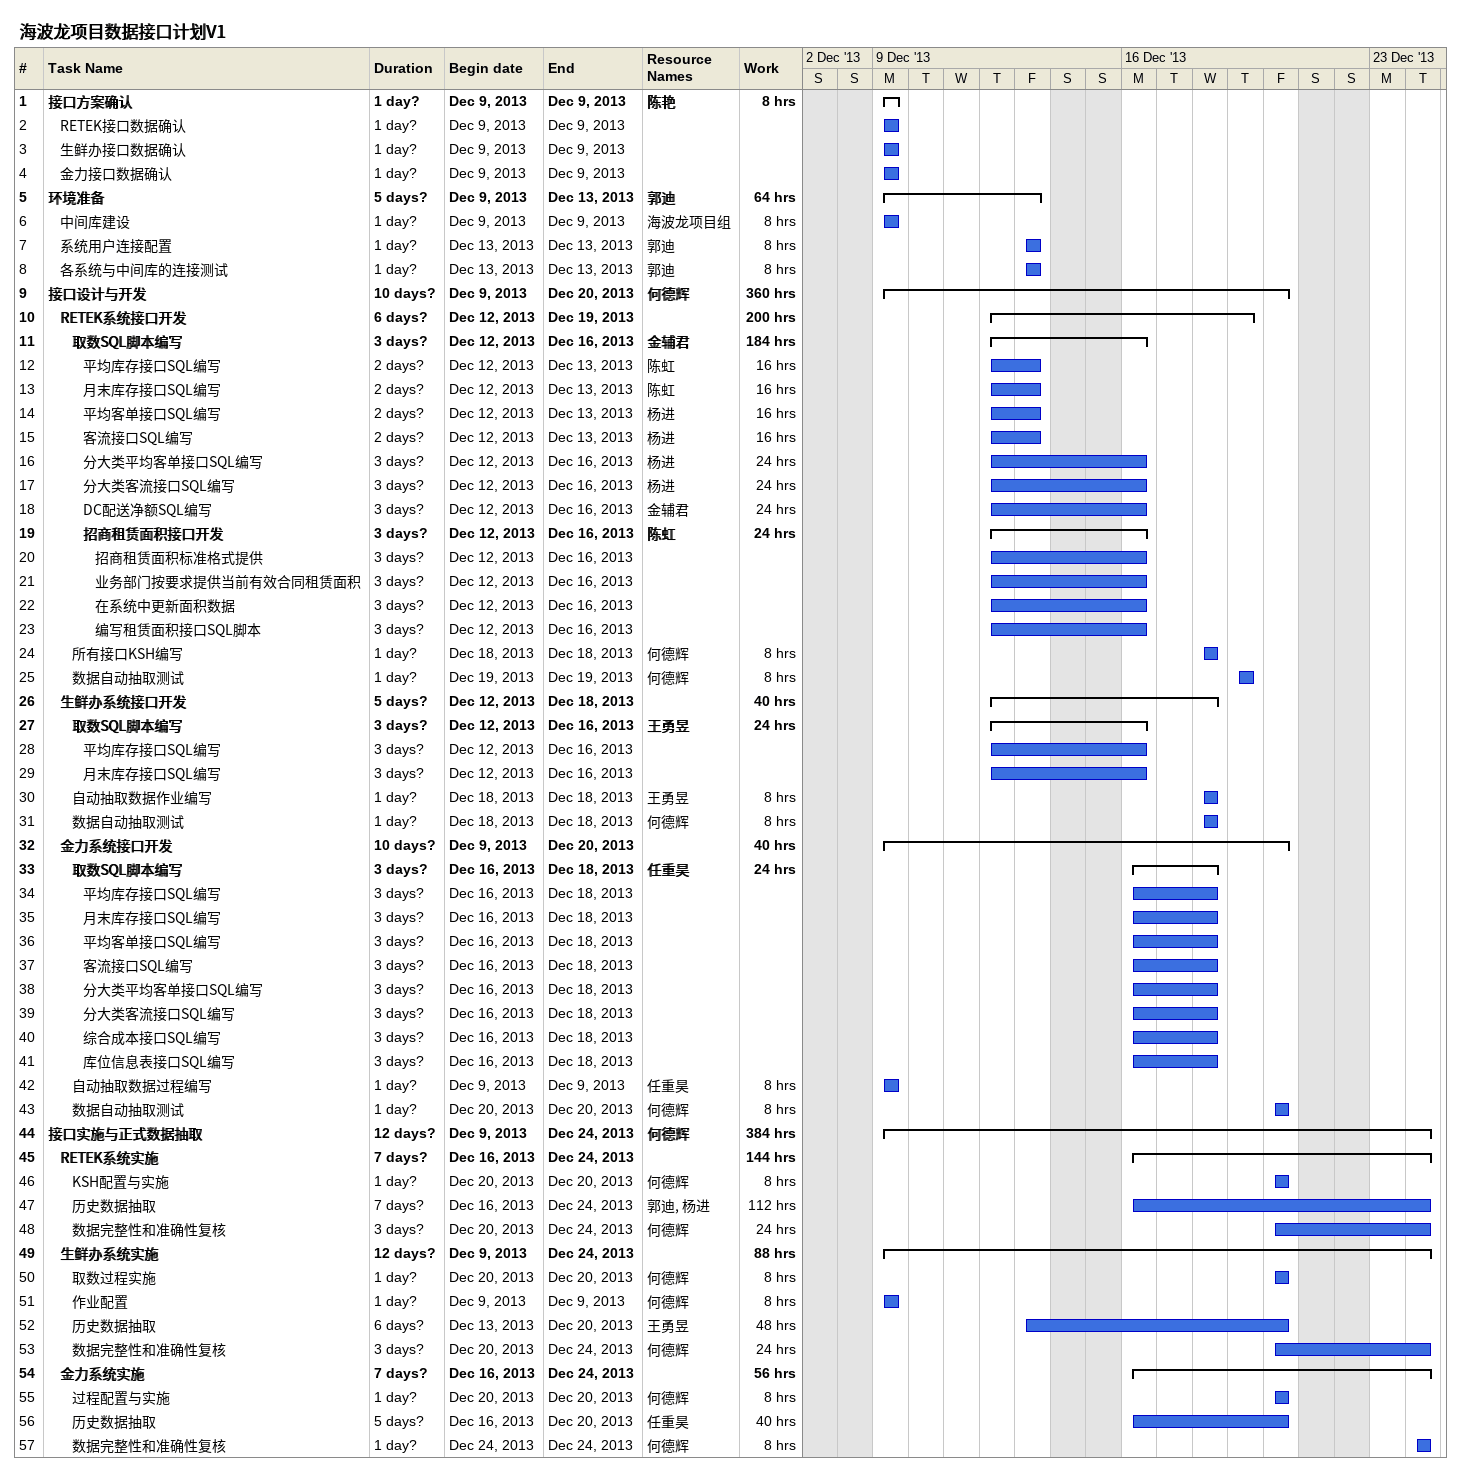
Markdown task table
海波龙项目数据接口计划V1

| ID | Level | Task | Duration | Start | Finish | Resources | Work (h) |
|---|---|---|---|---|---|---|---|
| 1 | 1 | **接口方案确认** | 1d? | 2013-12-09 | 2013-12-09 | 陈艳 | 8 |
| 2 | 2 | RETEK接口数据确认 | 1d? | 2013-12-09 | 2013-12-09 |  |  |
| 3 | 2 | 生鲜办接口数据确认 | 1d? | 2013-12-09 | 2013-12-09 |  |  |
| 4 | 2 | 金力接口数据确认 | 1d? | 2013-12-09 | 2013-12-09 |  |  |
| 5 | 1 | **环境准备** | 5d? | 2013-12-09 | 2013-12-13 | 郭迪 | 64 |
| 6 | 2 | 中间库建设 | 1d? | 2013-12-09 | 2013-12-09 | 海波龙项目组 | 8 |
| 7 | 2 | 系统用户连接配置 | 1d? | 2013-12-13 | 2013-12-13 | 郭迪 | 8 |
| 8 | 2 | 各系统与中间库的连接测试 | 1d? | 2013-12-13 | 2013-12-13 | 郭迪 | 8 |
| 9 | 1 | **接口设计与开发** | 10d? | 2013-12-09 | 2013-12-20 | 何德辉 | 360 |
| 10 | 2 | **RETEK系统接口开发** | 6d? | 2013-12-12 | 2013-12-19 |  | 200 |
| 11 | 3 | **取数SQL脚本编写** | 3d? | 2013-12-12 | 2013-12-16 | 金辅君 | 184 |
| 12 | 4 | 平均库存接口SQL编写 | 2d? | 2013-12-12 | 2013-12-13 | 陈虹 | 16 |
| 13 | 4 | 月末库存接口SQL编写 | 2d? | 2013-12-12 | 2013-12-13 | 陈虹 | 16 |
| 14 | 4 | 平均客单接口SQL编写 | 2d? | 2013-12-12 | 2013-12-13 | 杨进 | 16 |
| 15 | 4 | 客流接口SQL编写 | 2d? | 2013-12-12 | 2013-12-13 | 杨进 | 16 |
| 16 | 4 | 分大类平均客单接口SQL编写 | 3d? | 2013-12-12 | 2013-12-16 | 杨进 | 24 |
| 17 | 4 | 分大类客流接口SQL编写 | 3d? | 2013-12-12 | 2013-12-16 | 杨进 | 24 |
| 18 | 4 | DC配送净额SQL编写 | 3d? | 2013-12-12 | 2013-12-16 | 金辅君 | 24 |
| 19 | 4 | **招商租赁面积接口开发** | 3d? | 2013-12-12 | 2013-12-16 | 陈虹 | 24 |
| 20 | 5 | 招商租赁面积标准格式提供 | 3d? | 2013-12-12 | 2013-12-16 |  |  |
| 21 | 5 | 业务部门按要求提供当前有效合同租赁面积 | 3d? | 2013-12-12 | 2013-12-16 |  |  |
| 22 | 5 | 在系统中更新面积数据 | 3d? | 2013-12-12 | 2013-12-16 |  |  |
| 23 | 5 | 编写租赁面积接口SQL脚本 | 3d? | 2013-12-12 | 2013-12-16 |  |  |
| 24 | 3 | 所有接口KSH编写 | 1d? | 2013-12-18 | 2013-12-18 | 何德辉 | 8 |
| 25 | 3 | 数据自动抽取测试 | 1d? | 2013-12-19 | 2013-12-19 | 何德辉 | 8 |
| 26 | 2 | **生鲜办系统接口开发** | 5d? | 2013-12-12 | 2013-12-18 |  | 40 |
| 27 | 3 | **取数SQL脚本编写** | 3d? | 2013-12-12 | 2013-12-16 | 王勇昱 | 24 |
| 28 | 4 | 平均库存接口SQL编写 | 3d? | 2013-12-12 | 2013-12-16 |  |  |
| 29 | 4 | 月末库存接口SQL编写 | 3d? | 2013-12-12 | 2013-12-16 |  |  |
| 30 | 3 | 自动抽取数据作业编写 | 1d? | 2013-12-18 | 2013-12-18 | 王勇昱 | 8 |
| 31 | 3 | 数据自动抽取测试 | 1d? | 2013-12-18 | 2013-12-18 | 何德辉 | 8 |
| 32 | 2 | **金力系统接口开发** | 10d? | 2013-12-09 | 2013-12-20 |  | 40 |
| 33 | 3 | **取数SQL脚本编写** | 3d? | 2013-12-16 | 2013-12-18 | 任重昊 | 24 |
| 34 | 4 | 平均库存接口SQL编写 | 3d? | 2013-12-16 | 2013-12-18 |  |  |
| 35 | 4 | 月末库存接口SQL编写 | 3d? | 2013-12-16 | 2013-12-18 |  |  |
| 36 | 4 | 平均客单接口SQL编写 | 3d? | 2013-12-16 | 2013-12-18 |  |  |
| 37 | 4 | 客流接口SQL编写 | 3d? | 2013-12-16 | 2013-12-18 |  |  |
| 38 | 4 | 分大类平均客单接口SQL编写 | 3d? | 2013-12-16 | 2013-12-18 |  |  |
| 39 | 4 | 分大类客流接口SQL编写 | 3d? | 2013-12-16 | 2013-12-18 |  |  |
| 40 | 4 | 综合成本接口SQL编写 | 3d? | 2013-12-16 | 2013-12-18 |  |  |
| 41 | 4 | 库位信息表接口SQL编写 | 3d? | 2013-12-16 | 2013-12-18 |  |  |
| 42 | 3 | 自动抽取数据过程编写 | 1d? | 2013-12-09 | 2013-12-09 | 任重昊 | 8 |
| 43 | 3 | 数据自动抽取测试 | 1d? | 2013-12-20 | 2013-12-20 | 何德辉 | 8 |
| 44 | 1 | **接口实施与正式数据抽取** | 12d? | 2013-12-09 | 2013-12-24 | 何德辉 | 384 |
| 45 | 2 | **RETEK系统实施** | 7d? | 2013-12-16 | 2013-12-24 |  | 144 |
| 46 | 3 | KSH配置与实施 | 1d? | 2013-12-20 | 2013-12-20 | 何德辉 | 8 |
| 47 | 3 | 历史数据抽取 | 7d? | 2013-12-16 | 2013-12-24 | 郭迪, 杨进 | 112 |
| 48 | 3 | 数据完整性和准确性复核 | 3d? | 2013-12-20 | 2013-12-24 | 何德辉 | 24 |
| 49 | 2 | **生鲜办系统实施** | 12d? | 2013-12-09 | 2013-12-24 |  | 88 |
| 50 | 3 | 取数过程实施 | 1d? | 2013-12-20 | 2013-12-20 | 何德辉 | 8 |
| 51 | 3 | 作业配置 | 1d? | 2013-12-09 | 2013-12-09 | 何德辉 | 8 |
| 52 | 3 | 历史数据抽取 | 6d? | 2013-12-13 | 2013-12-20 | 王勇昱 | 48 |
| 53 | 3 | 数据完整性和准确性复核 | 3d? | 2013-12-20 | 2013-12-24 | 何德辉 | 24 |
| 54 | 2 | **金力系统实施** | 7d? | 2013-12-16 | 2013-12-24 |  | 56 |
| 55 | 3 | 过程配置与实施 | 1d? | 2013-12-20 | 2013-12-20 | 何德辉 | 8 |
| 56 | 3 | 历史数据抽取 | 5d? | 2013-12-16 | 2013-12-20 | 任重昊 | 40 |
| 57 | 3 | 数据完整性和准确性复核 | 1d? | 2013-12-24 | 2013-12-24 | 何德辉 | 8 |
